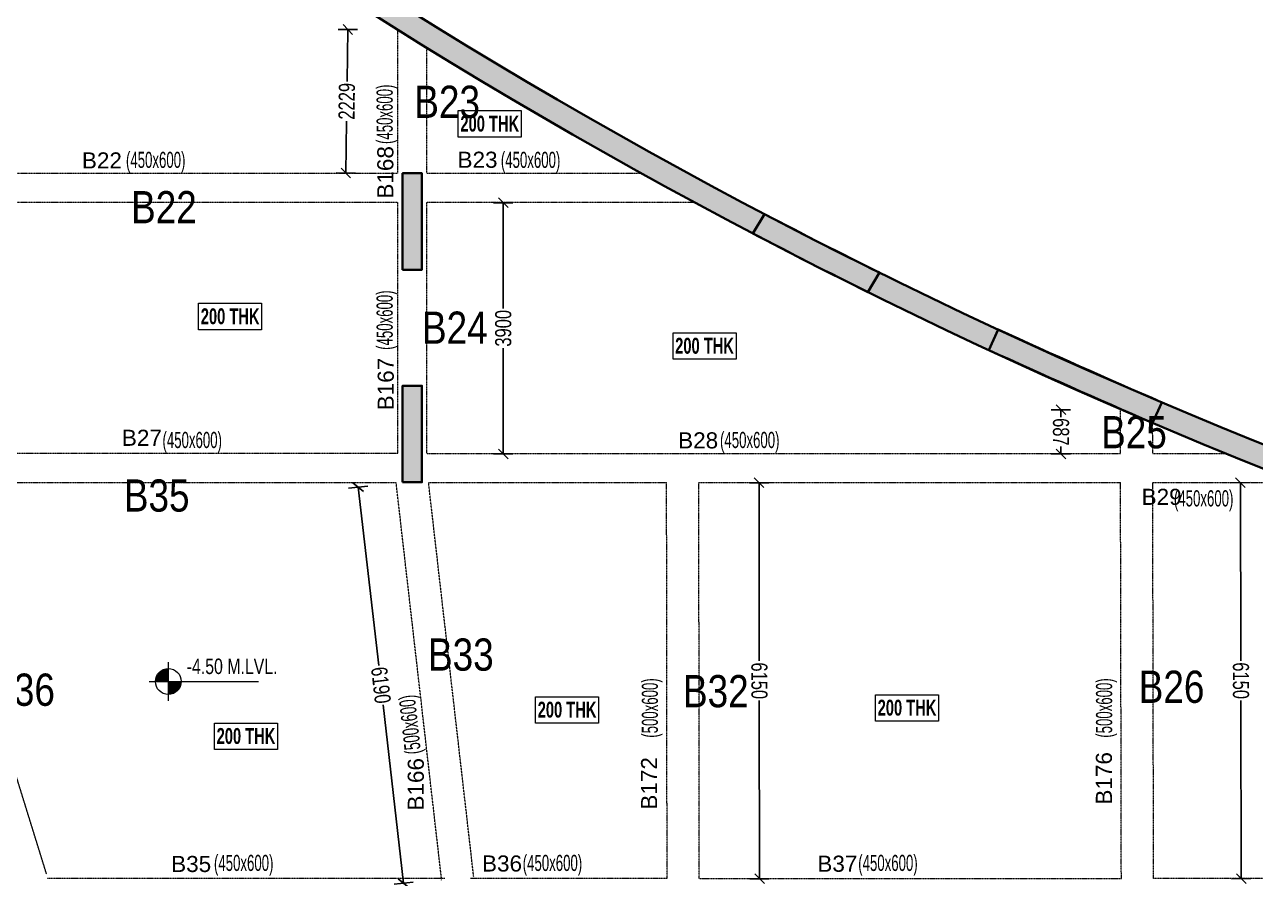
# Model space of a CAD drawing. Header units: millimetres. Extents: x 10 to 70671, y 90 to 65676.
# Drawn here: x 35101 to 54203, y 38615 to 51875 of the extents above; entities that cross this region are included whole.
import ezdxf
from ezdxf.enums import TextEntityAlignment as Align

# ---------------------------------------------------------------- set-up
doc = ezdxf.new("R2010")
doc.units = ezdxf.units.MM
doc.linetypes.add('HIDDEN', pattern=[0.375, 0.25, -0.125])
doc.linetypes.add('HIDDEN2', pattern=[0.1875, 0.125, -0.0625])
for name, color, linetype, lineweight in [('A-FLOR-IDEN', 11, 'Continuous', 9), ('A-HIDD-BELW', 8, 'HIDDEN2', 20), ('G-____-____-DIMS', 7, 'Continuous', 9), ('S-BEAM', 7, 'Continuous', 18), ('S-BEAM-IDEN', 2, 'Continuous', 9), ('S-COL HATCH', 9, 'Continuous', 0), ('S-COLS', 5, 'Continuous', 35)]:
    doc.layers.add(name, color=color, linetype=linetype, lineweight=lineweight)
for name, color, linetype in [('Abhinav working', 6, 'Continuous'), ('Beam Nos', 7, 'Continuous'), ('changes', 7, 'Continuous')]:
    doc.layers.add(name, color=color, linetype=linetype)
doc.styles.add('Dim.s & Anno.(Misc.)', font='ARIALN.TTF')
doc.styles.add('SC-BBS1', font='SansSerif')
doc.styles.add('SOBHA', font='swisscl.ttf')
doc.styles.add('Swis721 LtCn BT', font='swisscl.ttf', dxfattribs={"width": 0.9, "height": 233.3551617873649})
doc.styles.add('Swis721 LtCn BT_1', font='swisscl.ttf', dxfattribs={"height": 239.9999999999999})
doc.styles.add('Swis721 LtCn BT_B', font='', dxfattribs={"width": 0.9, "height": 246.9183359013865})
doc.styles.get('Swis721 LtCn BT_B').set_extended_font_data('Swis721 LtCn BT', bold=True)
doc.dimstyles.new('S-100', dxfattribs={"dimscale": 100, "dimtxt": 2.5, "dimasz": 1.5, "dimexe": 1.5, "dimexo": 1.5, "dimgap": 0.1, "dimtad": 0, "dimdec": 0, "dimrnd": 0.0005, "dimzin": 0, "dimdsep": 46, "dimtxsty": 'SOBHA', "dimblk": 'OBLIQUE', "dimcen": 0.09, "dimclrd": 8, "dimclre": 8, "dimclrt": 6, "dimadec": 0, "dimazin": 0, "dimtfac": 1, "dimtdec": 0, "dimtofl": 0, "dimtmove": 0, "dimatfit": 3, "dimfxl": 1.5, "dimfxlon": 1, "dimtolj": 1, "dimtzin": 0, "dimlwd": -1, "dimlwe": -1, "dimarcsym": 0})

# ---------------------------------------------------------------- blocks, each defined once
blk = doc.blocks.new('A$C31bf04c8')
at = {"layer": 'S-COL HATCH', "transparency": 33554687}
h = blk.add_hatch(color=256, dxfattribs=at)
h.dxf.hatch_style = 1
edge = h.paths.add_edge_path()
edge.add_line((-12645.22190790623, -10575.19985628128), (46759.53647775203, -10575.19985628128))
edge.add_line((46759.53647775203, -10575.19985628128), (50154.77851886302, -10425.00601053238))
edge.add_line((50154.77851886302, -10425.00601053238), (50154.77851886302, 18362.28214049339))
edge.add_arc((65982.97857690603, 101150.6081447527), 84287.8332837242, 235.3318360843077, 259.1763076908551, ccw=False)
edge.add_arc((-8446.611141368747, 268.2098512127995), 41199.68046838963, 49.9961516128636, 101.0852321286915)
edge.add_line((-16368.03390341252, 40699.19712734222), (-15227.48269014805, 21150.0005850792))
edge.add_line((-15227.48269014805, 21150.0005850792), (-12645.22190790623, 21150.00058484077))
edge.add_line((-12645.22190790623, 21150.00058484077), (-12645.22190790623, -10575.19985628128))
edge = h.paths.add_edge_path(flags=16)
edge.add_line((-12295.22190838307, -10225.19985580444), (46751.79886502772, -10225.19985580444))
edge.add_line((46751.79886502772, -10225.19985580444), (49804.77851838618, -10090.14652299881))
edge.add_line((49804.77851838618, -10090.14652299881), (49804.77851838618, 18073.36296987534))
edge.add_arc((65982.9785742499, 101150.6081398986), 84637.83327854906, 235.3207608542366, 258.9803174311657, ccw=False)
edge.add_arc((-8446.611140910538, 268.2098531685769), 40849.68046623029, 49.97334944151059, 100.6567920093794)
edge.add_line((-16000.76089220494, 40413.33677697181), (-14897.30743341893, 21500.00058507919))
edge.add_line((-14897.30743341893, 21500.00058507919), (-12295.22190838307, 21500.00058460236))
edge.add_line((-12295.22190838307, 21500.00058460236), (-12295.22190838307, -10225.19985580444))
h = blk.add_hatch(color=256, dxfattribs=at)
h.dxf.hatch_style = 1
h.paths.add_polyline_path([(21200.20562095195, 25651.16528330743), (21500.20562262833, 25651.16528400406), (21500.20561890304, 27151.16528400406), (21200.205616761, 27151.16528330743)])
h = blk.add_hatch(color=256, dxfattribs=at)
h.dxf.hatch_style = 1
h.paths.add_polyline_path([(21200.20573457331, 25651.16528400406), (21500.2057325244, 25651.16528400406), (21500.2057325244, 27151.16528400406), (21200.20573457331, 27151.16528400406)])
h = blk.add_hatch(color=256, dxfattribs=at)
h.dxf.hatch_style = 1
h.paths.add_polyline_path([(28420.13920155913, 25305.90619404986), (28601.82631585375, 25606.50681078061, -0.0060300541328902), (26815.31954800338, 26517.1875420697), (26633.94796350226, 26217.10894830898, 0.0060046413283246)])
h = blk.add_hatch(color=256, dxfattribs=at)
h.dxf.hatch_style = 1
h.paths.add_polyline_path([(30444.46339140087, 24721.45040088892), (30296.34775915742, 24404.33521421999, 0.0043087043167823), (32836.48160387203, 23273.42063678801), (32984.64532437176, 23590.63881636783, -0.0043268481438015)])
h = blk.add_hatch(color=256, dxfattribs=at)
h.dxf.hatch_style = 1
h.paths.add_polyline_path([(21200.20563026518, 22351.17461883649), (21500.20562868193, 22351.17461953685), (21500.20562588796, 23851.17461953685), (21200.20562607423, 23851.17461883649)])
h = blk.add_hatch(color=256, dxfattribs=at)
h.dxf.hatch_style = 1
h.paths.add_polyline_path([(21200.20573271066, 22351.17461953685), (21500.20573112741, 22351.17461953685), (21500.20573112741, 23851.17461953685), (21200.20573271066, 23851.17461953685)])
at = {"layer": 'S-COLS', "elevation": -6.406737e-10}
blk.add_lwpolyline([(-12645.22190790623, -10575.19985628128), (46759.53647775203, -10575.19985628128), (50154.77851886302, -10425.00601053238), (50154.77851886302, 18362.28214049339, -0.104418166803797), (18038.15277118236, 31827.21730065346, 0.2266855225477514), (-16368.03390341252, 40699.19712734222), (-15227.48269014805, 21150.0005850792), (-12645.22190790623, 21150.00058484077)], format="xyb", close=True, dxfattribs=at)
at = {"layer": 'S-COLS'}
blk.add_lwpolyline([(-12295.22190838307, -10225.19985580444), (46751.79886502772, -10225.19985580444), (49804.77851838618, -10090.14652299881), (49804.77851838618, 18073.36296987534, -0.1036025941680122), (17825.60995406657, 31548.66370105744, 0.2248253873117498), (-16000.76089220494, 40413.33677697181), (-14897.30743341893, 21500.00058507919), (-12295.22190838307, 21500.00058460236)], format="xyb", close=True, dxfattribs=at)
at = {"layer": 'S-COLS', "elevation": -4.87149e-10}
for points in [[(21200.20562095195, 25651.16528330743), (21500.20562262833, 25651.16528400406), (21500.20561890304, 27151.16528400406), (21200.205616761, 27151.16528330743)], [(21200.20573457331, 25651.16528400406), (21500.2057325244, 25651.16528400406), (21500.2057325244, 27151.16528400406), (21200.20573457331, 27151.16528400406)], [(21200.20563026518, 22351.17461883649), (21500.20562868193, 22351.17461953685), (21500.20562588796, 23851.17461953685), (21200.20562607423, 23851.17461883649)], [(21200.20573271066, 22351.17461953685), (21500.20573112741, 22351.17461953685), (21500.20573112741, 23851.17461953685), (21200.20573271066, 23851.17461953685)]]:
    blk.add_lwpolyline(points, close=True, dxfattribs=at)
for points in [[(26633.94795089588, 26217.10895493254, 0.0060046413709705), (28420.13920155913, 25305.90619404986), (28601.82631585375, 25606.50681078061, -0.0060300541328902), (26815.31954800338, 26517.1875420697), (26633.94796300307, 26217.10894748196)], [(30296.34775881097, 24404.33521347493), (30444.46339140087, 24721.45040088892, 0.0043268481438015), (32984.64532437176, 23590.63881636783), (32836.48160387203, 23273.42063678801, -0.0043087043340257), (30296.34774903208, 24404.3352188319)]]:
    blk.add_lwpolyline(points, format="xyb", dxfattribs=at)
blk = doc.blocks.new('Spot Elevations - M_Spot Elevation - Target Filled-23738-FIRST FLOOR  FRAMING PLAN _NTA_')
at = {"layer": 'G-____-____-DIMS'}
h = blk.add_hatch(color=256, dxfattribs=at)
edge = h.paths.add_edge_path(flags=0)
edge.add_line((1.6e-15, 0), (-1.999999999999998, 0))
edge.add_arc((-2.6e-15, 1.9e-15), 1.999999999999994, 90.00000000000023, 180.0000000000001, ccw=False)
edge.add_line((1.6e-15, 1.999999999999998), (1.6e-15, 0))
h = blk.add_hatch(color=256, dxfattribs=at)
edge = h.paths.add_edge_path(flags=0)
edge.add_line((1.6e-15, 0), (2.000000000000003, 0))
edge.add_arc((9e-15, -5.8e-15), 1.999999999999992, 269.9999999999993, 359.99999999999983, ccw=False)
edge.add_line((1.6e-15, -1.999999999999999), (1.6e-15, 0))
for p, q in [((1.9e-15, -2.999999999999999), (1.9e-15, 2.999999999999999)), ((-2.999999999999997, 0), (14, 0))]:
    blk.add_line(p, q, dxfattribs=at)
blk.add_circle((1.6e-15, 0), 2.000000000000001, dxfattribs=at)
blk = doc.blocks.new('_OBLIQUE')
at = {"color": 0, "linetype": 'ByBlock'}
blk.add_line((-0.5, -0.5), (0.5, 0.5), dxfattribs=at)
blk = doc.blocks.new('*D119')
at = {"layer": 'changes', "color": 8, "transparency": 16777216}
for p, q in [((40266.96989118086, 51796.10539169083), (39966.99773578224, 51800.19268731316)), ((40116.98381348154, 51798.149039502), (40105.97776748395, 50990.40043373062)), ((40086.61704996056, 49569.49118170024), (40097.62309595815, 50377.23978747162)), ((40236.60312765987, 49567.44753388908), (39936.63097226125, 49571.53482951141))]:
    blk.add_line(p, q, dxfattribs=at)
at = {"layer": 'Defpoints', "color": 0, "transparency": 16777216}
for p in [(40116.98381348154, 51798.149039502), (40923.90017070079, 51787.15433337647, -1.1800604e-09), (40893.53340717981, 49558.49647557471)]:
    blk.add_point(p, dxfattribs=at)
at = {"layer": 'changes', "color": 8, "transparency": 16777216, "xscale": 150, "yscale": 150, "zscale": 150}
for p, rotation in [((40116.98381348154, 51798.149039502), 89.21935988545202), ((40086.61704996056, 49569.49118170024), 269.219359885452)]:
    blk.add_blockref('_OBLIQUE', p, dxfattribs=dict(at, rotation=rotation))
at = {"layer": 'changes', "color": 6, "transparency": 16777216, "insert": (40101.80043172105, 50683.82011060112), "char_height": 250, "attachment_point": 5, "rotation": 89.21935988545202, "style": 'SOBHA'}
blk.add_mtext('\\A1;2229', dxfattribs=at)
blk = doc.blocks.new('*D120')
at = {"layer": 'changes', "color": 8, "transparency": 16777216}
for p, q in [((42380.86053584722, 49108.49647555981), (42680.86053584721, 49108.49647555981)), ((42530.86053584722, 49108.49647555981), (42530.86053584722, 47465.35566494952)), ((42530.86053584722, 45208.50581108888), (42530.86053584722, 46851.64662169918)), ((42380.86053584722, 45208.50581108888), (42680.86053584721, 45208.50581108888))]:
    blk.add_line(p, q, dxfattribs=at)
at = {"layer": 'Defpoints', "color": 0, "transparency": 16777216}
for p in [(41343.53340725805, 49108.49647555981, -1.1296731e-09), (41343.53340737353, 45208.50581108888), (42530.86053584722, 45208.50581108888)]:
    blk.add_point(p, dxfattribs=at)
at = {"layer": 'changes', "color": 8, "transparency": 16777216, "xscale": 150, "yscale": 150, "zscale": 150}
for p, rotation in [((42530.86053584722, 49108.49647555981), 90), ((42530.86053584722, 45208.50581108888), 270)]:
    blk.add_blockref('_OBLIQUE', p, dxfattribs=dict(at, rotation=rotation))
at = {"layer": 'changes', "color": 6, "transparency": 16777216, "insert": (42530.86053584722, 47158.50114332433), "char_height": 250, "attachment_point": 5, "rotation": 90, "style": 'SOBHA'}
blk.add_mtext('\\A1;3900', dxfattribs=at)
blk = doc.blocks.new('*D121')
at = {"layer": 'changes', "color": 8, "transparency": 16777216}
for p, q in [((51334.3887149402, 45893.57888506675), (51034.38932278328, 45892.97497656813)), ((51184.38901886174, 45893.27693081743), (51184.62170446879, 45777.68733265897)), ((51185.77122818137, 45206.6464947956), (51185.53854257431, 45322.23609295408)), ((51335.77092425983, 45206.94844904491), (51035.7715321029, 45206.34454054629))]:
    blk.add_line(p, q, dxfattribs=at)
at = {"layer": 'Defpoints', "color": 0, "transparency": 16777216}
for p in [(51184.38901886174, 45893.27693081743), (52108.02854220771, 45895.13624711069), (52109.41075152734, 45208.50581108885)]:
    blk.add_point(p, dxfattribs=at)
at = {"layer": 'changes', "color": 8, "transparency": 16777216, "xscale": 150, "yscale": 150, "zscale": 150}
for p, rotation in [((51184.38901886174, 45893.27693081743), 90.11533810517258), ((51185.77122818137, 45206.6464947956), 270.1153381051725)]:
    blk.add_blockref('_OBLIQUE', p, dxfattribs=dict(at, rotation=rotation))
at = {"layer": 'changes', "color": 6, "transparency": 16777216, "insert": (51185.08012352156, 45549.96171280652), "char_height": 250, "attachment_point": 5, "rotation": 270.11533810517255, "style": 'SOBHA'}
blk.add_mtext('\\A1;687', dxfattribs=at)
blk = doc.blocks.new('*D122')
at = {"layer": 'changes', "color": 8, "transparency": 16777216}
for p, q in [((53821.48009238338, 44760.94392244019), (54121.47948454031, 44761.54783093987)), ((53971.47978846185, 44761.24587669003), (53977.05149670091, 41993.42743086361)), ((53983.85993778535, 38611.24587858248), (53978.28822954629, 41379.06432440892)), ((53833.86024170688, 38610.94392433264), (54133.85963386381, 38611.54783283232))]:
    blk.add_line(p, q, dxfattribs=at)
at = {"layer": 'Defpoints', "color": 0, "transparency": 16777216}
for p in [(52610.31661610509, 44758.5058111075, -1.3220746e-09), (52622.69676542858, 38608.50581299995, -1.5544188e-09), (53983.85993778535, 38611.24587858248)]:
    blk.add_point(p, dxfattribs=at)
at = {"layer": 'changes', "color": 8, "transparency": 16777216, "xscale": 150, "yscale": 150, "zscale": 150}
for p, rotation in [((53971.47978846185, 44761.24587669003), 90.11533810537541), ((53983.85993778535, 38611.24587858248), 270.1153381053754)]:
    blk.add_blockref('_OBLIQUE', p, dxfattribs=dict(at, rotation=rotation))
at = {"layer": 'changes', "color": 6, "transparency": 16777216, "insert": (53977.6698631236, 41686.24587763626), "char_height": 250, "attachment_point": 5, "rotation": 270.11533810537543, "style": 'SOBHA'}
blk.add_mtext('\\A1;6150', dxfattribs=at)
blk = doc.blocks.new('*D125')
at = {"layer": 'changes', "color": 8, "transparency": 16777216}
for p, q in [((46350.14520305868, 44759.45327215085), (46650.14498448308, 44759.81541205797)), ((46500.14509377088, 44759.63434210441), (46503.48622193048, 41991.81533654313)), ((46507.56896958705, 38609.63242735363), (46504.22784142746, 41377.45143291492)), ((46357.56907887485, 38609.45135740007), (46657.56886029925, 38609.81349730719))]:
    blk.add_line(p, q, dxfattribs=at)
at = {"layer": 'Defpoints', "color": 0, "transparency": 16777216}
for p in [(45565.26040730829, 44758.50581110377), (46500.14509377088, 44759.63434210441), (45572.68428312445, 38608.503896353)]:
    blk.add_point(p, dxfattribs=at)
at = {"layer": 'changes', "color": 8, "transparency": 16777216, "xscale": 150, "yscale": 150, "zscale": 150}
for p, rotation in [((46500.14509377088, 44759.63434210441), 90.06916364436726), ((46507.56896958705, 38609.63242735363), 270.0691636443673)]:
    blk.add_blockref('_OBLIQUE', p, dxfattribs=dict(at, rotation=rotation))
at = {"layer": 'changes', "color": 6, "transparency": 16777216, "insert": (46503.85703167896, 41684.63338472901), "char_height": 250, "attachment_point": 5, "rotation": 270.0691636443673, "style": 'SOBHA'}
blk.add_mtext('\\A1;6150', dxfattribs=at)
blk = doc.blocks.new('*D126')
at = {"layer": 'changes', "color": 8, "transparency": 16777216}
for p, q in [((40428.36165609879, 44708.28901588348), (40130.30820082526, 44674.16955223718)), ((40279.33492846203, 44691.22928406034), (40596.40680632193, 41921.42112570562)), ((40983.35129134146, 38541.23490839933), (40666.27941348156, 41311.04306675404)), ((41132.37801897822, 38558.29464022247), (40834.32456370469, 38524.17517657618))]:
    blk.add_line(p, q, dxfattribs=at)
at = {"layer": 'Defpoints', "color": 0, "transparency": 16777216}
for p in [(40867.03471028262, 44758.50581109258, -1.3023257e-09), (40279.33492846203, 44691.22928406034), (41571.05107316204, 38608.51143543158)]:
    blk.add_point(p, dxfattribs=at)
at = {"layer": 'changes', "color": 8, "transparency": 16777216, "xscale": 150, "yscale": 150, "zscale": 150}
for p, rotation in [((40279.33492846203, 44691.22928406034), 96.53046794857147), ((40983.35129134146, 38541.23490839933), 276.5304679485715)]:
    blk.add_blockref('_OBLIQUE', p, dxfattribs=dict(at, rotation=rotation))
at = {"layer": 'changes', "color": 6, "transparency": 16777216, "insert": (40631.34310990174, 41616.23209622983), "char_height": 250, "attachment_point": 5, "rotation": 276.53046794857147, "style": 'SOBHA'}
blk.add_mtext('\\A1;6190', dxfattribs=at)

msp = doc.modelspace()

# ---------------------------------------------------------------- linework, layer by layer
at = {"layer": 'A-FLOR-IDEN', "color": 8, "elevation": -2.779011e-10, "flags": 128}
for points in [[(42809.60679725016, 50538.18318824577), (42809.60679725016, 50126.35779142114), (41832.10679725015, 50126.35779142114), (41832.10679725015, 50538.18318824577)], [(42809.60679725016, 50538.18318824577), (42809.60679725016, 50126.35779142114), (41832.10679725015, 50126.35779142114), (41832.10679725015, 50538.18318824577)], [(38780.10679725015, 47546.18318824578), (38780.10679725015, 47134.35779142114), (37802.60679725016, 47134.35779142114), (37802.60679725016, 47546.18318824578)], [(38780.10679725015, 47546.18318824578), (38780.10679725015, 47134.35779142114), (37802.60679725016, 47134.35779142114), (37802.60679725016, 47546.18318824578)], [(46142.60679725015, 47088.68318824578), (46142.60679725015, 46676.85779142114), (45165.10679725016, 46676.85779142114), (45165.10679725016, 47088.68318824578)], [(46142.60679725015, 47088.68318824578), (46142.60679725015, 46676.85779142114), (45165.10679725016, 46676.85779142114), (45165.10679725016, 47088.68318824578)], [(49285.10679725015, 41468.18318824577), (49285.10679725015, 41056.35779142114), (48307.60679725015, 41056.35779142114), (48307.60679725015, 41468.18318824577)], [(49285.10679725015, 41468.18318824577), (49285.10679725015, 41056.35779142114), (48307.60679725015, 41056.35779142114), (48307.60679725015, 41468.18318824577)], [(44009.10679725015, 41437.18318824578), (44009.10679725015, 41025.35779142114), (43031.60679725015, 41025.35779142114), (43031.60679725015, 41437.18318824578)], [(44009.10679725015, 41437.18318824578), (44009.10679725015, 41025.35779142114), (43031.60679725015, 41025.35779142114), (43031.60679725015, 41437.18318824578)], [(39026.10679725015, 41028.18318824577), (39026.10679725015, 40616.35779142115), (38048.60679725015, 40616.35779142115), (38048.60679725015, 41028.18318824577)], [(39026.10679725015, 41028.18318824577), (39026.10679725015, 40616.35779142115), (38048.60679725015, 40616.35779142115), (38048.60679725015, 41028.18318824577)]]:
    msp.add_lwpolyline(points, close=True, dxfattribs=at)
at = {"layer": 'S-BEAM', "linetype": 'HIDDEN'}
for p, q in [((40893.50836821103, 49565.84924918148, -1.4293642e-09), (40893.50836811044, 51794.50710698325, -1.4579616e-09)), ((41343.50836827064, 49565.84924918148, -1.4115005e-09), (41343.50836821848, 51515.21658116314, -1.4285087e-09)), ((33543.50836886296, 49565.84924917776), (40893.50836820731, 49565.84924918148)), ((41343.50836827436, 49565.84924918148), (44674.10800947824, 49565.84924918148)), ((33543.50836888531, 49115.84924917775), (40893.50836822593, 49115.84924917775)), ((40893.5083683973, 45215.85858469564, -1.3735468e-09), (40893.5083682222, 49115.84924917775, -1.42359e-09)), ((41343.50836828926, 49115.84924916658), (45495.4822328409, 49115.84924917775)), ((41343.5083683973, 45215.85858469564, -1.3735468e-09), (41343.50836828554, 49115.84924916658, -1.4075742e-09)), ((52109.38571255485, 45215.85858469564, -1.5829749e-09), (52108.00151972303, 45903.47435345608, -1.5569971e-09)), ((52609.38571254366, 45215.85858469936, -1.5829749e-09), (52608.43405945802, 45688.60461745519, -1.5651147e-09)), ((40893.5083683973, 45215.85858469936), (33543.50836904922, 45215.85858469564)), ((41343.50836840102, 45215.85858469564), (52109.38571255485, 45215.85858469564)), ((52609.38571254739, 45215.85858469564), (53742.0660293495, 45215.85858469564, -1.0181903e-09)), ((33554.40439031104, 44765.85858471427), (40867.00967130267, 44765.85858471427)), ((33554.40439031476, 44765.85858469936, -1.4982041e-09), (35437.59708563069, 38682.38494736809, -1.0943691e-09)), ((41574.28258181194, 38587.4163623314, -1.0943691e-09), (40867.00967131013, 44765.85858469936, -1.5802269e-09)), ((42071.0383406041, 38644.2821350779, -1.0943691e-09), (41370.14119150692, 44767.02835541699, -1.5758471e-09)), ((41370.2751002034, 44765.85858471427), (45065.030617295, 44765.85858471427)), ((45072.65925311127, 38615.84924870465, -1.0943691e-09), (45065.03061729127, 44765.85858470682)), ((45565.23536833206, 44765.85858471427), (52110.29157713259, 44765.85858471427)), ((45572.65925311128, 38615.84924870465, -1.0943691e-09), (45565.23536833578, 44765.85858471054)), ((52122.67172645607, 38615.85858660672, -1.8323199e-09), (52110.29157713631, 44765.85858469936, -1.5999757e-09)), ((52610.29157712886, 44765.85858471427), (54866.49856911057, 44765.85858471427, -1.0511244e-09)), ((52622.67172645608, 38615.85858660672, -1.8323199e-09), (52610.29157713259, 44765.85858469936, -1.5999757e-09)), ((41622.65925168076, 38615.86433467376, -1.0943691e-09), (35449.86115547473, 38615.84931489188, -1.0943647e-09)), ((45072.6310858635, 38615.85666995976, -1.0943691e-09), (42022.6592521576, 38615.84924870465, -1.0943691e-09)), ((45572.68741797486, 38615.85666995976, -1.0943691e-09), (52122.65906857529, 38615.85666994486, -1.8323199e-09)), ((59172.65603255311, 38615.85666995976, -1.0943691e-09), (52622.68438195268, 38615.85666994486, -1.8323199e-09))]:
    msp.add_line(p, q, dxfattribs=at)

# ---------------------------------------------------------------- block references
at = {"layer": 'A-HIDD-BELW', "color": 3}
msp.add_blockref('A$C31bf04c8', (19768.30274495313, 22415.85373751182, -1.0155496e-09), dxfattribs=at)
at = {"layer": 'G-____-____-DIMS', "xscale": 99.99999999999991, "yscale": 99.99999999999991, "zscale": 99.99999999999991}
msp.add_blockref('Spot Elevations - M_Spot Elevation - Target Filled-23738-FIRST FLOOR  FRAMING PLAN _NTA_', (37332.08450087735, 41673.61991343383), dxfattribs=at)

# ---------------------------------------------------------------- texts
at = {"layer": 'A-FLOR-IDEN', "color": 1, "char_height": 246.9183359013865, "width": 1154.999999999998, "attachment_point": 2, "line_spacing_factor": 0.9642671421142559, "style": 'Swis721 LtCn BT_B'}
for insert in [(42320.85679725015, 50460.14120668653), (42320.85679725015, 50460.14120668653), (38291.35679725016, 47468.14120668653), (38291.35679725016, 47468.14120668653), (45653.85679725015, 47010.64120668653), (45653.85679725015, 47010.64120668653), (43520.35679725015, 41359.14120668653), (43520.35679725015, 41359.14120668653), (48796.35679725015, 41390.14120668653), (48796.35679725015, 41390.14120668653), (38537.35679725016, 40950.14120668653), (38537.35679725016, 40950.14120668653)]:
    msp.add_mtext('200 THK', dxfattribs=dict(at, insert=insert))
at = {"layer": 'Abhinav working', "char_height": 500, "attachment_point": 1, "style": 'Dim.s & Anno.(Misc.)'}
for s, insert in [('B23', (41149.85419627855, 50925.88590746108, -1.4218549e-09)), ('B22', (36753.4888782596, 49289.12660547453)), ('B24', (41268.86181147972, 47417.58335937294)), ('B25', (51809.38622405955, 45794.84887836608, -1.3969304e-09)), ('B35', (36641.8385790495, 44811.68367693308, -1.6384161e-09)), ('B33', (41362.41590121219, 42341.46239798251, -1.3969304e-09)), ('B26', (52393.06952182406, 41841.5110893223, -1.3969304e-09)), ('B36', (34552.87112795392, 41795.88130564723, -1.3969304e-09)), ('B32', (45319.80155765468, 41773.33230314139, -1.3969304e-09))]:
    msp.add_mtext_dynamic_manual_height_columns(s, width=21149.24731493741, gutter_width=5423.504721549321, heights=[0], dxfattribs=dict(at, insert=insert))
at = {"layer": 'Beam Nos', "color": 3, "style": 'SC-BBS1'}
for s, p in [('B22', (36300.99921203608, 49565.46853625882)), ('B23', (42130.71101676876, 49576.19880512837)), ('B27', (36921.46611683274, 45257.98989756513)), ('B28', (45554.61849362606, 45218.02162961024)), ('B29', (52747.66110004687, 44340.94640903282)), ('B35', (37686.27075979317, 38639.27834706489)), ('B36', (42510.85658432001, 38647.19584532935)), ('B37', (47715.38648351485, 38643.44335053224))]:
    msp.add_text(s, height=250, dxfattribs=at).set_placement(p, align=Align.BOTTOM_CENTER)
for s, p in [('B168', (40899.30494079942, 49580.38895892459, -1.883071e-09)), ('B167', (40905.90975145453, 46292.54002749655, -1.883071e-09)), ('B176', (52051.48170821944, 40169.04817580167, -2.559084e-09)), ('B166', (41371.96124242449, 40076.75002079564, -1.883071e-09)), ('B172', (44993.27326154912, 40090.94839592012))]:
    msp.add_text(s, height=250, rotation=90, dxfattribs=at).set_placement(p, align=Align.BOTTOM_CENTER)
at = {"layer": 'G-____-____-DIMS', "insert": (37617.46756151522, 42029.22996084872), "char_height": 239.9999999999999, "width": 1683.880654475457, "attachment_point": 1, "line_spacing_factor": 0.970125592708619, "style": 'Swis721 LtCn BT_1'}
msp.add_mtext('-4.50 M.LVL.', dxfattribs=at)
at = {"layer": 'S-BEAM-IDEN', "style": 'Swis721 LtCn BT', "width": 0.8}
for s, rotation, p in [('(450x600)', 90.00000000000031, (40813.67514541203, 50020.49062039811, -1.6036806e-09)), ('(450x600)', 359.9999999999997, (36674.3941558359, 49649.18258251358)), ('(450x600)', 359.9999999999997, (42492.54935828799, 49649.18258251358)), ('(450x600)', 90.00000000000031, (40813.67514554614, 46823.67426850009, -1.5626603e-09)), ('(450x600)', 359.9999999999997, (37241.14138829166, 45299.19191802773)), ('(450x600)', 359.9999999999997, (45894.14138829538, 45299.19191802773)), ('(450x600)', 359.9999999999997, (52939.14138829538, 44392.19191802773)), ('(500x600)', 90.00000000000031, (44929.93863034824, 40799.87533982951)), ('(500x600)', 90.00000000000031, (51979.95110369304, 40799.88467773158, -1.7237082e-09)), ('(500x600)', 96.2612320463146, (41255.06847774068, 40556.75830800939, -2.690655e-09))]:
    msp.add_text(s, height=250, rotation=rotation, dxfattribs=at).set_placement(p)
for p in [(38040.19841433147, 38730.82680818546, -1.0937049e-09), (42832.10722807625, 38730.82680818546, -1.0937049e-09), (48039.12740105966, 38730.82680818546, -1.0937049e-09)]:
    msp.add_text('(450x600)', height=250, dxfattribs=at).set_placement(p)

# ---------------------------------------------------------------- dimensions: what is measured, and where the dimension line sits
at = {"layer": 'changes'}
for p1, p2, distance, picture, middle in [((40893.5334071798, 49558.4964755747), (40923.90017070079, 51787.15433337647, -1.4579616e-09), 806.9912583855963, '*D119', (40101.80043172105, 50683.82011060112)), ((41343.53340725803, 49108.49647555981, -1.4075742e-09), (41343.53340737352, 45208.50581108886), 1187.3271284736984, '*D120', (42530.86053584722, 47158.50114332433)), ((52109.41075152734, 45208.50581108886), (52108.02854220772, 45895.13624711069, -1.0155496e-09), 923.6413947760655, '*D121', (51185.08012352156, 45549.96171280652)), ((41571.05107316205, 38608.51143543158, -1.0966062e-09), (40867.03471028262, 44758.50581109258, -1.5802269e-09), 591.5379655115064, '*D126', (40631.34310990174, 41616.23209622983)), ((45572.68428312445, 38608.50389635298, -1.0943659e-09), (45565.26040730828, 44758.50581110377), -934.8853676063708, '*D125', (46503.85703167896, 41684.63338472901)), ((52610.31661610508, 44758.50581110749, -1.5999757e-09), (52622.69676542858, 38608.50581299994, -1.8323199e-09), 1361.1659302743885, '*D122', (53977.6698631236, 41686.24587763626))]:
    dim = msp.add_aligned_dim(p1=p1, p2=p2, distance=distance, dimstyle='S-100', dxfattribs=at)
    dim.commit()
    dim.dimension.update_dxf_attribs({"geometry": picture, "text_midpoint": middle})

doc.saveas('drawing.dxf')
